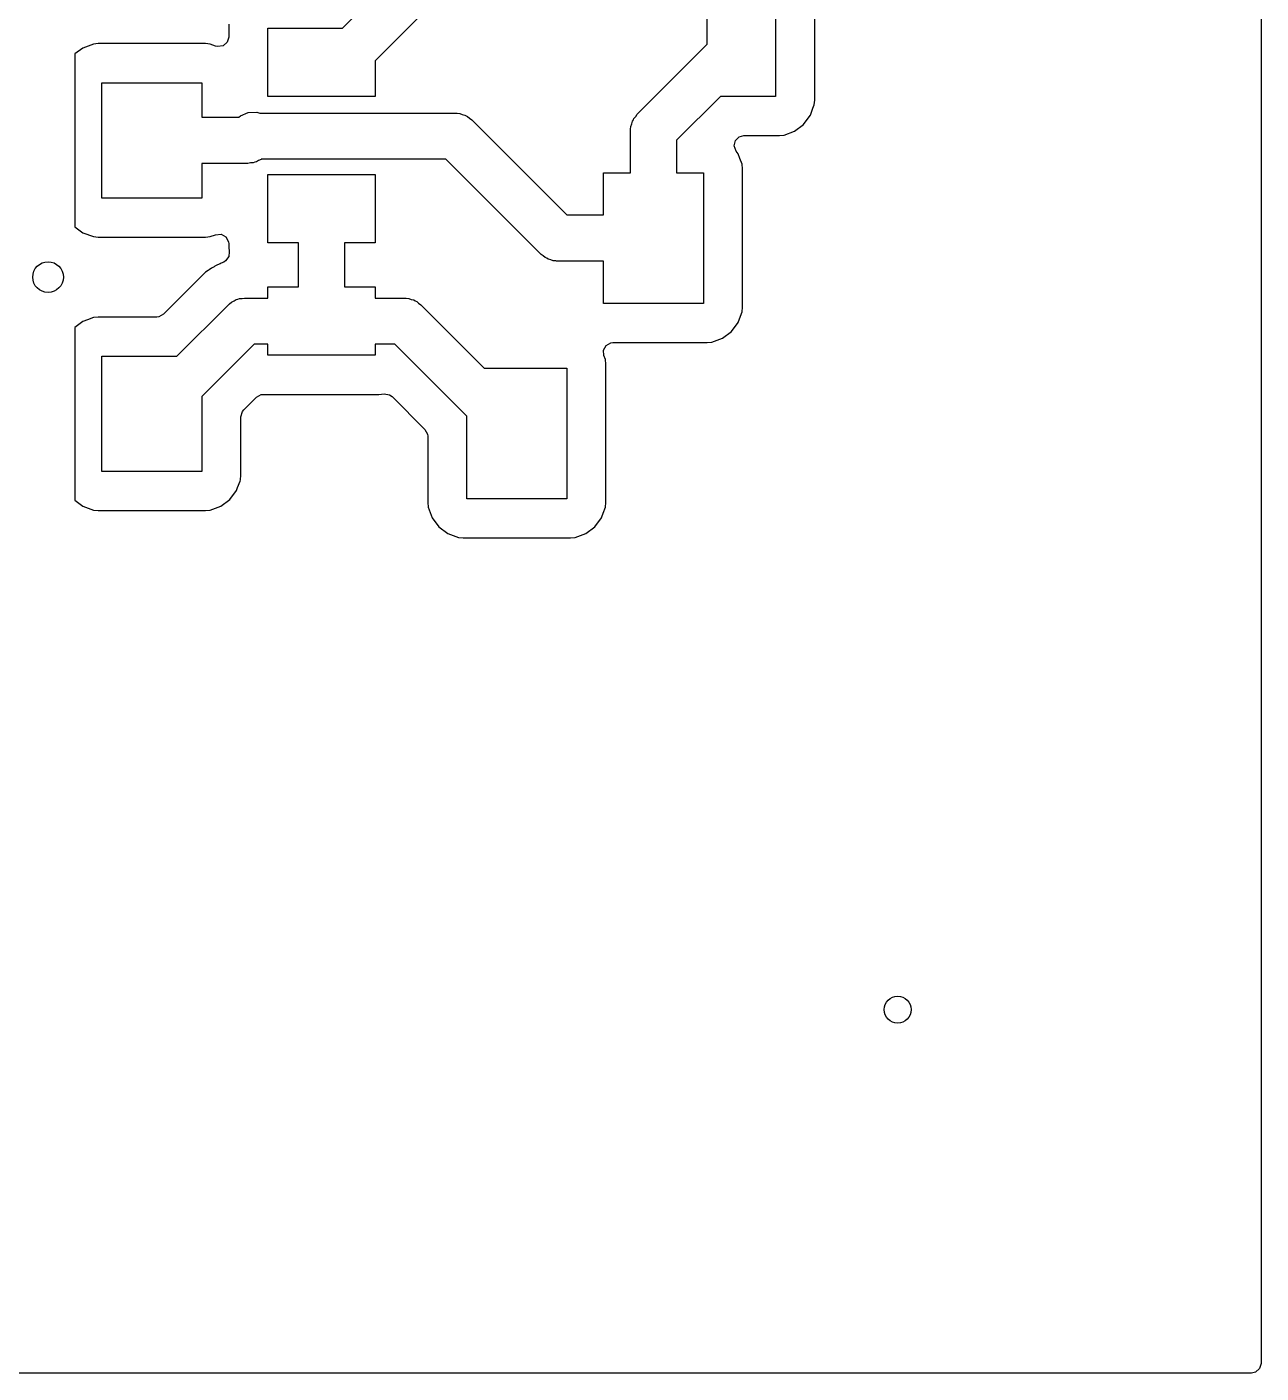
# Model space of a CAD drawing. Extents: x 0.01 to 3.59, y 0.01 to 1.99.
# Drawn here: x 2.954 to 3.586, y 0.014 to 0.703 of the extents above; entities that cross this region are included whole.
import ezdxf

# ---------------------------------------------------------------- set-up
doc = ezdxf.new("R2010")
doc.units = 0
doc.header["$MEASUREMENT"] = 0
doc.layers.add('BLACK', color=7, linetype='CONTINUOUS')

msp = doc.modelspace()

# ---------------------------------------------------------------- linework, layer by layer
at = {"layer": 'BLACK', "linetype": 'CONTINUOUS'}
for p, q in [((3.58604, 1.98108), (3.58604, 0.01892)), ((3.1158, 0.7025), (3.16069, 0.74739)), ((3.18085, 0.73415), (3.1325, 0.6858)), ((3.35752, 0.66559), (3.35752, 0.72441)), ((3.3025, 0.6942), (3.3025, 0.7225)), ((3.3375, 0.7225), (3.3375, 0.6675)), ((3.05748, 0.70442), (3.05748, 0.69791)), ((3.05748, 0.69791), (3.05669, 0.69523)), ((3.0775, 0.6675), (3.0775, 0.7025)), ((3.0775, 0.7025), (3.1158, 0.7025)), ((2.98287, 0.69228), (2.97878, 0.68922)), ((2.97878, 0.68922), (2.97878, 0.60078)), ((2.9855, 0.69326), (2.98287, 0.69228)), ((2.98287, 0.69228), (2.98287, 0.69228)), ((2.98287, 0.69228), (2.98287, 0.69228)), ((2.98826, 0.69429), (2.9855, 0.69326)), ((2.99064, 0.69455), (2.98826, 0.69429)), ((2.98826, 0.69429), (2.98826, 0.69429)), ((3.04566, 0.69455), (2.99064, 0.69455)), ((2.99064, 0.69455), (2.99064, 0.69455)), ((2.99064, 0.69455), (2.99064, 0.69455)), ((3.04804, 0.69429), (3.04566, 0.69455)), ((3.04566, 0.69455), (3.04566, 0.69455)), ((3.04566, 0.69455), (3.04566, 0.69455)), ((3.05079, 0.69327), (3.04804, 0.69429)), ((3.04804, 0.69429), (3.04804, 0.69429)), ((3.04804, 0.69429), (3.04804, 0.69429)), ((3.05181, 0.693), (3.05079, 0.69327)), ((3.05458, 0.6934), (3.05181, 0.693)), ((3.05669, 0.69523), (3.05458, 0.6934)), ((3.26665, 0.65835), (3.3025, 0.6942)), ((3.1325, 0.6858), (3.1325, 0.6675)), ((2.99256, 0.61547), (2.99256, 0.67453)), ((2.99256, 0.67453), (3.04374, 0.67453)), ((3.04374, 0.67453), (3.04374, 0.65681)), ((3.1325, 0.6675), (3.0775, 0.6675)), ((3.3092, 0.6675), (3.28681, 0.64511)), ((3.3375, 0.6675), (3.3092, 0.6675)), ((3.35663, 0.6615), (3.35726, 0.6632)), ((3.35726, 0.6632), (3.35752, 0.66558)), ((3.35726, 0.6632), (3.35726, 0.6632)), ((3.35752, 0.66558), (3.35752, 0.66559)), ((3.04374, 0.65681), (3.0626, 0.65681)), ((3.0626, 0.65681), (3.0635, 0.65756)), ((3.0635, 0.65756), (3.06747, 0.65931)), ((3.06747, 0.65931), (3.07181, 0.65951)), ((3.07181, 0.65951), (3.07335, 0.659)), ((3.07335, 0.659), (3.1736, 0.659)), ((3.1736, 0.659), (3.17398, 0.65896)), ((3.17398, 0.65896), (3.17415, 0.65898)), ((3.17415, 0.65898), (3.17441, 0.65892)), ((3.17441, 0.65892), (3.17577, 0.6588)), ((3.17577, 0.6588), (3.17704, 0.6583)), ((3.17704, 0.6583), (3.17837, 0.65799)), ((3.17837, 0.65799), (3.17905, 0.65752)), ((3.17905, 0.65752), (3.17982, 0.65723)), ((3.17982, 0.65723), (3.18083, 0.65631)), ((3.18083, 0.65631), (3.18195, 0.65554)), ((3.18195, 0.65554), (3.23068, 0.60681)), ((3.26388, 0.65344), (3.2642, 0.65477)), ((3.2642, 0.65477), (3.26466, 0.65545)), ((3.26466, 0.65545), (3.26496, 0.65622)), ((3.26496, 0.65622), (3.26588, 0.65723)), ((3.26588, 0.65723), (3.26665, 0.65835)), ((3.3518, 0.6532), (3.35525, 0.65781)), ((3.35525, 0.65781), (3.35532, 0.65799)), ((3.35525, 0.65781), (3.35525, 0.65781)), ((3.35532, 0.65799), (3.35663, 0.6615)), ((3.26319, 0.65), (3.26322, 0.65038)), ((3.26319, 0.62846), (3.26319, 0.65)), ((3.2632, 0.65055), (3.26326, 0.65081)), ((3.26322, 0.65038), (3.2632, 0.65055)), ((3.26326, 0.65081), (3.26339, 0.65217)), ((3.26339, 0.65217), (3.26388, 0.65344)), ((3.3418, 0.64774), (3.34719, 0.64975)), ((3.34719, 0.64975), (3.3518, 0.6532)), ((3.34719, 0.64975), (3.34719, 0.64975)), ((3.28681, 0.64511), (3.28681, 0.62846)), ((3.31633, 0.64217), (3.31692, 0.6449)), ((3.3173, 0.63955), (3.31633, 0.64217)), ((3.31692, 0.6449), (3.3189, 0.64687)), ((3.3189, 0.64687), (3.32127, 0.64748)), ((3.32127, 0.64748), (3.33942, 0.64748)), ((3.33942, 0.64748), (3.3418, 0.64774)), ((3.3418, 0.64774), (3.3418, 0.64774)), ((3.07279, 0.6347), (3.07163, 0.63399)), ((3.07404, 0.63526), (3.07279, 0.6347)), ((3.07418, 0.63537), (3.07404, 0.63526)), ((3.16871, 0.63537), (3.07418, 0.63537)), ((3.21744, 0.58665), (3.16871, 0.63537)), ((3.31788, 0.63877), (3.3173, 0.63955)), ((3.31834, 0.63816), (3.31788, 0.63877)), ((3.31922, 0.6358), (3.31834, 0.63816)), ((3.32035, 0.63276), (3.31922, 0.6358)), ((3.06736, 0.63319), (3.04374, 0.63319)), ((3.04374, 0.63319), (3.04374, 0.61547)), ((3.0687, 0.63344), (3.06736, 0.63319)), ((3.07007, 0.6335), (3.0687, 0.63344)), ((3.07082, 0.63384), (3.07007, 0.6335)), ((3.07163, 0.63399), (3.07082, 0.63384)), ((3.0775, 0.5925), (3.0775, 0.6275)), ((3.0775, 0.6275), (3.1325, 0.6275)), ((3.1325, 0.6275), (3.1325, 0.5925)), ((3.24941, 0.60681), (3.24941, 0.62846)), ((3.24941, 0.62846), (3.26319, 0.62846)), ((3.28681, 0.62846), (3.30059, 0.62846)), ((3.30059, 0.62846), (3.30059, 0.56154)), ((3.32061, 0.63038), (3.32035, 0.63276)), ((3.32035, 0.63276), (3.32035, 0.63276)), ((3.32061, 0.55962), (3.32061, 0.63038)), ((3.32061, 0.63038), (3.32061, 0.63038)), ((3.04374, 0.61547), (2.99256, 0.61547)), ((3.23068, 0.60681), (3.24941, 0.60681)), ((2.97878, 0.60078), (2.98287, 0.59772)), ((2.98287, 0.59772), (2.98287, 0.59772)), ((2.98287, 0.59772), (2.98826, 0.59571)), ((2.98826, 0.59571), (2.98826, 0.59571)), ((2.98826, 0.59571), (2.99064, 0.59545)), ((2.99064, 0.59545), (2.99064, 0.59545)), ((2.99064, 0.59545), (3.04566, 0.59545)), ((3.04566, 0.59545), (3.04804, 0.59571)), ((3.04804, 0.59571), (3.05079, 0.59673)), ((3.04804, 0.59571), (3.04804, 0.59571)), ((3.04804, 0.59571), (3.04804, 0.59571)), ((3.04804, 0.59571), (3.04804, 0.59571)), ((3.05079, 0.59673), (3.05357, 0.59693)), ((3.05357, 0.59693), (3.05603, 0.59559)), ((3.05603, 0.59559), (3.05737, 0.59314)), ((3.05737, 0.59314), (3.05748, 0.59209)), ((3.05748, 0.59209), (3.05748, 0.59058)), ((3.05748, 0.59058), (3.05777, 0.58789)), ((3.05768, 0.58788), (3.05756, 0.58553)), ((3.05777, 0.58789), (3.05768, 0.58788)), ((3.09319, 0.5925), (3.0775, 0.5925)), ((3.09319, 0.57), (3.09319, 0.5925)), ((3.1325, 0.5925), (3.11681, 0.5925)), ((3.11681, 0.5925), (3.11681, 0.57)), ((3.21856, 0.58588), (3.21744, 0.58665)), ((3.21957, 0.58496), (3.21856, 0.58588)), ((3.04861, 0.57962), (3.04742, 0.57867)), ((3.04998, 0.58028), (3.04861, 0.57962)), ((3.04861, 0.57962), (3.04861, 0.57962)), ((3.05046, 0.58055), (3.04998, 0.58028)), ((3.05175, 0.58136), (3.05046, 0.58055)), ((3.05319, 0.58186), (3.05175, 0.58136)), ((3.05175, 0.58136), (3.05175, 0.58136)), ((3.0537, 0.58207), (3.05319, 0.58186)), ((3.05503, 0.58272), (3.0537, 0.58207)), ((3.05592, 0.58327), (3.05503, 0.58272)), ((3.05756, 0.58553), (3.05592, 0.58327)), ((3.22034, 0.58466), (3.21957, 0.58496)), ((3.22102, 0.5842), (3.22034, 0.58466)), ((3.22234, 0.58388), (3.22102, 0.5842)), ((3.22362, 0.58339), (3.22234, 0.58388)), ((3.22498, 0.58326), (3.22362, 0.58339)), ((3.22524, 0.5832), (3.22498, 0.58326)), ((3.22541, 0.58322), (3.22524, 0.5832)), ((3.22579, 0.58319), (3.22541, 0.58322)), ((3.24941, 0.58319), (3.22579, 0.58319)), ((3.24941, 0.56154), (3.24941, 0.58319)), ((3.04441, 0.57627), (3.02413, 0.556)), ((3.04568, 0.57754), (3.04441, 0.57627)), ((3.04697, 0.57835), (3.04568, 0.57754)), ((3.04742, 0.57867), (3.04697, 0.57835)), ((3.0775, 0.56431), (3.0775, 0.57)), ((3.0775, 0.57), (3.09319, 0.57)), ((3.11681, 0.57), (3.1325, 0.57)), ((3.1325, 0.57), (3.1325, 0.56431)), ((3.03097, 0.53453), (3.0573, 0.56085)), ((3.0573, 0.56085), (3.05759, 0.5611)), ((3.05759, 0.5611), (3.05769, 0.56123)), ((3.05769, 0.56123), (3.05793, 0.56137)), ((3.05793, 0.56137), (3.05897, 0.56224)), ((3.05897, 0.56224), (3.06022, 0.5628)), ((3.06022, 0.5628), (3.06138, 0.56351)), ((3.06138, 0.56351), (3.06219, 0.56366)), ((3.06219, 0.56366), (3.06295, 0.564)), ((3.06295, 0.564), (3.06431, 0.56406)), ((3.06431, 0.56406), (3.06565, 0.56431)), ((3.06565, 0.56431), (3.0775, 0.56431)), ((3.1325, 0.56431), (3.1475, 0.56431)), ((3.1475, 0.56431), (3.14788, 0.56428)), ((3.14788, 0.56428), (3.14805, 0.5643)), ((3.14805, 0.5643), (3.14831, 0.56424)), ((3.14831, 0.56424), (3.14967, 0.56411)), ((3.14967, 0.56411), (3.15094, 0.56362)), ((3.15094, 0.56362), (3.15227, 0.5633)), ((3.15227, 0.5633), (3.15295, 0.56284)), ((3.15295, 0.56284), (3.15372, 0.56254)), ((3.15372, 0.56254), (3.15473, 0.56162)), ((3.15473, 0.56162), (3.15585, 0.56085)), ((3.15585, 0.56085), (3.18824, 0.52846)), ((3.30059, 0.56154), (3.24941, 0.56154)), ((3.32035, 0.55724), (3.32061, 0.55962)), ((3.32061, 0.55962), (3.32061, 0.55962)), ((2.98287, 0.55228), (2.97878, 0.54922)), ((2.98519, 0.55315), (2.98287, 0.55228)), ((2.98287, 0.55228), (2.98287, 0.55228)), ((2.98287, 0.55228), (2.98287, 0.55228)), ((2.98826, 0.55429), (2.98519, 0.55315)), ((2.99064, 0.55455), (2.98826, 0.55429)), ((2.98826, 0.55429), (2.98826, 0.55429)), ((3.02063, 0.55455), (2.99064, 0.55455)), ((2.99064, 0.55455), (2.99064, 0.55455)), ((2.99064, 0.55455), (2.99064, 0.55455)), ((3.02168, 0.55466), (3.02063, 0.55455)), ((3.02413, 0.556), (3.02168, 0.55466)), ((3.31489, 0.54723), (3.31834, 0.55184)), ((3.31834, 0.55184), (3.3185, 0.55228)), ((3.31834, 0.55184), (3.31834, 0.55184)), ((3.3185, 0.55228), (3.32035, 0.55724)), ((3.32035, 0.55724), (3.32035, 0.55724)), ((2.97878, 0.54922), (2.97878, 0.46078)), ((3.31028, 0.54378), (3.31489, 0.54723)), ((3.07054, 0.54069), (3.04374, 0.51389)), ((3.0775, 0.54069), (3.07054, 0.54069)), ((3.0775, 0.535), (3.0775, 0.54069)), ((3.14261, 0.54069), (3.1325, 0.54069)), ((3.1325, 0.54069), (3.1325, 0.535)), ((3.17941, 0.50389), (3.14261, 0.54069)), ((3.24939, 0.53761), (3.25073, 0.54006)), ((3.24959, 0.53482), (3.24939, 0.53761)), ((3.25073, 0.54006), (3.25318, 0.5414)), ((3.25318, 0.5414), (3.25423, 0.54152)), ((3.25423, 0.54152), (3.30251, 0.54152)), ((3.30251, 0.54152), (3.30489, 0.54177)), ((3.30489, 0.54177), (3.31028, 0.54378)), ((3.30489, 0.54177), (3.30489, 0.54177)), ((3.31028, 0.54378), (3.31028, 0.54378)), ((2.99256, 0.47547), (2.99256, 0.53453)), ((2.99256, 0.53453), (3.03097, 0.53453)), ((3.1325, 0.535), (3.0775, 0.535)), ((3.25035, 0.53276), (3.24959, 0.53482)), ((3.25061, 0.53038), (3.25035, 0.53276)), ((3.25035, 0.53276), (3.25035, 0.53276)), ((3.18824, 0.52846), (3.23059, 0.52846)), ((3.23059, 0.52846), (3.23059, 0.46154)), ((3.25061, 0.45962), (3.25061, 0.53038)), ((3.25061, 0.53038), (3.25061, 0.53038)), ((3.04374, 0.51389), (3.04374, 0.47547)), ((3.06521, 0.50705), (3.07171, 0.51354)), ((3.07171, 0.51354), (3.07416, 0.51488)), ((3.07416, 0.51488), (3.07548, 0.51499)), ((3.07548, 0.51499), (3.07558, 0.51498)), ((3.07558, 0.51498), (3.07559, 0.51498)), ((3.07559, 0.51498), (3.13441, 0.51498)), ((3.13441, 0.51498), (3.13441, 0.51498)), ((3.13441, 0.51498), (3.13442, 0.51498)), ((3.13442, 0.51498), (3.1371, 0.51527)), ((3.13442, 0.51498), (3.13442, 0.51498)), ((3.1371, 0.51527), (3.13985, 0.51477)), ((3.13985, 0.51477), (3.14114, 0.51384)), ((3.14114, 0.51384), (3.15794, 0.49705)), ((3.06376, 0.50354), (3.06455, 0.50622)), ((3.06376, 0.47356), (3.06376, 0.50354)), ((3.06455, 0.50622), (3.06521, 0.50705)), ((3.17941, 0.46154), (3.17941, 0.50389)), ((3.15794, 0.49705), (3.15928, 0.49459)), ((3.15928, 0.49459), (3.15939, 0.49354)), ((3.15939, 0.49354), (3.15939, 0.45962)), ((3.04374, 0.47547), (2.99256, 0.47547)), ((3.06204, 0.46724), (3.06328, 0.47059)), ((3.06328, 0.47059), (3.0635, 0.47117)), ((3.0635, 0.47117), (3.06376, 0.47356)), ((3.0635, 0.47117), (3.0635, 0.47117)), ((3.06376, 0.47356), (3.06376, 0.47356)), ((3.05804, 0.46117), (3.06149, 0.46578)), ((3.06149, 0.46578), (3.06204, 0.46724)), ((3.06149, 0.46578), (3.06149, 0.46578)), ((2.97878, 0.46078), (2.98287, 0.45772)), ((2.98287, 0.45772), (2.98287, 0.45772)), ((2.98287, 0.45772), (2.98826, 0.45571)), ((2.98826, 0.45571), (2.98826, 0.45571)), ((2.98826, 0.45571), (2.99064, 0.45545)), ((2.99064, 0.45545), (2.99064, 0.45545)), ((2.99064, 0.45545), (3.04566, 0.45545)), ((3.04566, 0.45545), (3.04804, 0.45571)), ((3.04804, 0.45571), (3.05343, 0.45772)), ((3.04804, 0.45571), (3.04804, 0.45571)), ((3.05343, 0.45772), (3.05804, 0.46117)), ((3.05343, 0.45772), (3.05343, 0.45772)), ((3.15939, 0.45962), (3.15965, 0.45724)), ((3.15965, 0.45724), (3.15965, 0.45724)), ((3.15965, 0.45724), (3.16166, 0.45184)), ((3.23059, 0.46154), (3.17941, 0.46154)), ((3.24921, 0.45417), (3.25035, 0.45724)), ((3.25035, 0.45724), (3.25061, 0.45962)), ((3.25035, 0.45724), (3.25035, 0.45724)), ((3.25061, 0.45962), (3.25061, 0.45962)), ((3.16166, 0.45184), (3.16166, 0.45184)), ((3.16166, 0.45184), (3.16511, 0.44723)), ((3.24489, 0.44723), (3.24834, 0.45184)), ((3.24834, 0.45184), (3.24849, 0.45225)), ((3.24834, 0.45184), (3.24834, 0.45184)), ((3.24849, 0.45225), (3.24921, 0.45417)), ((3.16511, 0.44723), (3.16972, 0.44378)), ((3.16972, 0.44378), (3.16972, 0.44378)), ((3.16972, 0.44378), (3.17511, 0.44177)), ((3.17511, 0.44177), (3.17511, 0.44177)), ((3.17511, 0.44177), (3.17749, 0.44152)), ((3.17749, 0.44152), (3.17749, 0.44152)), ((3.17749, 0.44152), (3.23251, 0.44152)), ((3.23251, 0.44152), (3.23489, 0.44177)), ((3.23489, 0.44177), (3.24028, 0.44378)), ((3.23489, 0.44177), (3.23489, 0.44177)), ((3.24028, 0.44378), (3.24489, 0.44723)), ((3.24028, 0.44378), (3.24028, 0.44378)), ((3.58108, 0.01396), (0.01892, 0.01396)), ((3.58314, 0.0144), (3.58108, 0.01396)), ((3.58526, 0.01624), (3.58314, 0.0144)), ((3.58604, 0.01892), (3.58526, 0.01624))]:
    msp.add_line(p, q, dxfattribs=at)
at = {"layer": 'BLACK'}
for centre, radius in [((2.965, 0.575), 0.00787), ((3.4, 0.2), 0.00689)]:
    msp.add_circle(centre, radius, dxfattribs=at)

doc.saveas('drawing.dxf')
